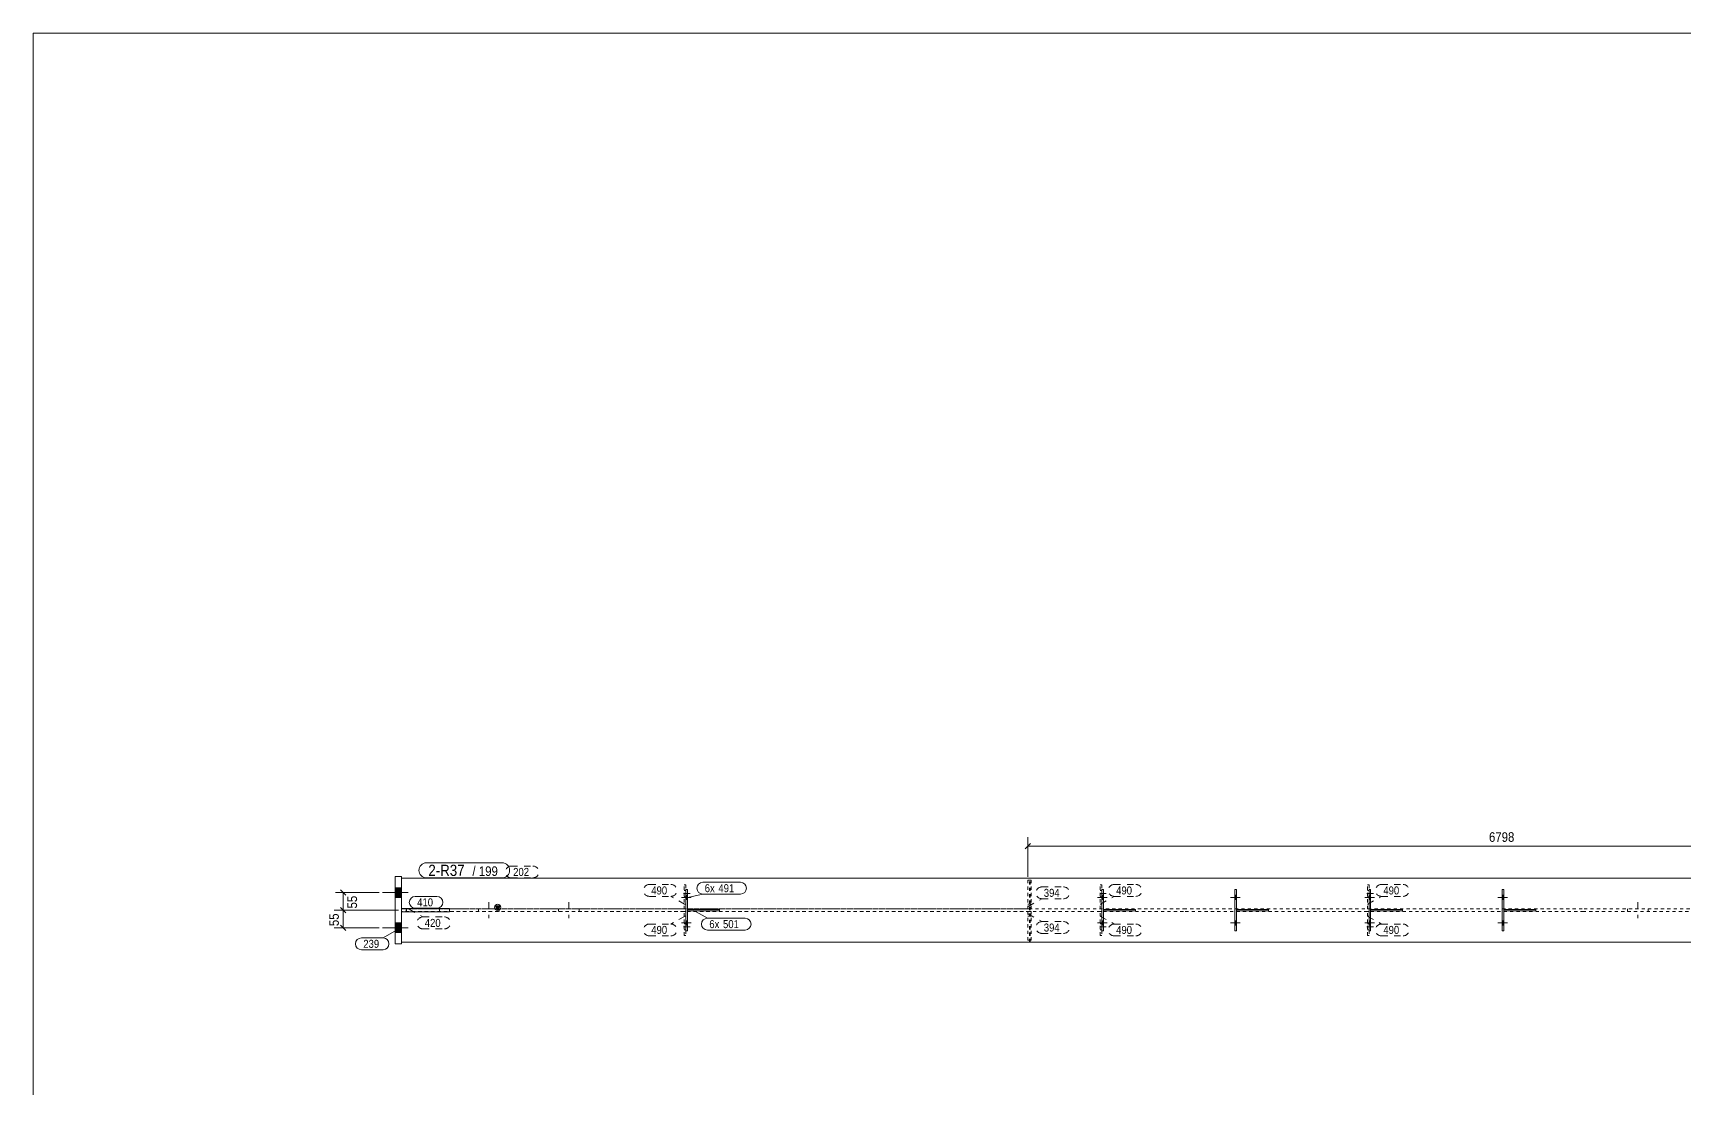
# Model space of a CAD drawing. Header units: millimetres. Extents: x 2 to 1174, y 1 to 825.
# Drawn here: x 5 to 521, y 495 to 825 of the extents above; entities that cross this region are included whole.
import ezdxf

# ---------------------------------------------------------------- set-up
doc = ezdxf.new("R2010")
doc.units = ezdxf.units.MM
for name, pattern in [('XKITLINE00', [0]), ('XKITLINE01', [4, 1, -1, 1, -1]), ('XKITLINE02', [4, 2, -2])]:
    doc.linetypes.add(name, pattern=pattern)
for name, color, linetype, lineweight in [('Bolt', 3, 'Continuous', 0), ('Dimensions', 7, 'Continuous', 0), ('DrawingSheet', 5, 'Continuous', 0), ('Part', 2, 'Continuous', 0), ('PartMark', 7, 'Continuous', 0)]:
    doc.layers.add(name, color=color, linetype=linetype, lineweight=lineweight)
doc.styles.add('ARIAL', font='ARIAL.TTF')

# ---------------------------------------------------------------- blocks, each defined once
blk = doc.blocks.new('*A82')
at = {"layer": 'Part'}
blk.add_hatch(color=2, dxfattribs=at).paths.add_polyline_path([(149.36, 552.35), (150.96, 552.35), (150.16, 550.95)], flags=17)
at = {"layer": 'Part', "color": 2, "linetype": 'XKITLINE00', "lineweight": 0}
for p, q in [((120.16, 560.95), (364.42, 560.95)), ((364.52, 560.95), (406, 560.95)), ((406.1, 560.95), (447.9, 560.95)), ((448, 560.95), (489.48, 560.95)), ((489.58, 560.95), (548.18, 560.95)), ((548.28, 560.95), (590.08, 560.95)), ((590.18, 560.95), (613.84, 560.95)), ((613.84, 560.95), (613.84, 551.2)), ((150.16, 550.95), (149.36, 552.35)), ((149.36, 552.35), (150.96, 552.35)), ((150.96, 552.35), (150.16, 550.95)), ((613.84, 540.95), (613.84, 550.7)), ((120.16, 540.95), (364.42, 540.95)), ((364.52, 540.95), (406, 540.95)), ((406.1, 540.95), (447.9, 540.95)), ((448, 540.95), (489.48, 540.95)), ((489.58, 540.95), (548.18, 540.95)), ((548.28, 540.95), (590.08, 540.95)), ((590.18, 540.95), (613.84, 540.95))]:
    blk.add_line(p, q, dxfattribs=at)
at = {"layer": 'Part', "color": 7, "linetype": 'XKITLINE01', "lineweight": 0}
for p, q in [((120.16, 540.95), (120.16, 560.95)), ((120.16, 551.35), (364.42, 551.35)), ((364.42, 550.55), (120.16, 550.55)), ((364.52, 551.35), (406, 551.35)), ((406, 550.55), (364.52, 550.55)), ((406.1, 551.35), (447.9, 551.35)), ((447.9, 550.55), (406.1, 550.55)), ((448, 551.35), (489.48, 551.35)), ((489.48, 550.55), (448, 550.55)), ((489.58, 551.35), (548.18, 551.35)), ((548.18, 550.55), (489.58, 550.55)), ((548.28, 551.35), (590.08, 551.35)), ((590.08, 550.55), (548.28, 550.55)), ((590.18, 551.35), (613.84, 551.35)), ((613.84, 550.55), (590.18, 550.55)), ((613.84, 551.2), (613.84, 550.7))]:
    blk.add_line(p, q, dxfattribs=at)
at = {"layer": 'Part', "color": 2, "linetype": 'XKITLINE00', "lineweight": 0}
blk.add_circle((150.16, 551.85), 1, dxfattribs=at)
blk = doc.blocks.new('*A88')
at = {"layer": 'Part', "color": 2, "linetype": 'XKITLINE00', "lineweight": 0}
for p, q in [((463.98, 544.45), (463.98, 557.45)), ((463.98, 557.45), (464.48, 557.45)), ((464.48, 557.45), (464.48, 544.45)), ((464.48, 544.45), (463.98, 544.45))]:
    blk.add_line(p, q, dxfattribs=at)
blk = doc.blocks.new('*A89')
at = {"layer": 'Part', "color": 2, "linetype": 'XKITLINE00', "lineweight": 0}
for p, q in [((464.48, 551.2), (474.48, 551.2)), ((474.48, 550.7), (464.48, 550.7)), ((474.48, 550.7), (474.48, 551.2))]:
    blk.add_line(p, q, dxfattribs=at)
at = {"layer": 'Part', "color": 7, "linetype": 'XKITLINE01', "lineweight": 0}
blk.add_line((464.48, 550.7), (464.48, 551.2), dxfattribs=at)
blk.add_line((464.48, 550.7), (464.48, 551.2), dxfattribs=at)
blk = doc.blocks.new('*A90')
at = {"layer": 'Part', "color": 7, "linetype": 'XKITLINE01', "lineweight": 0}
for p, q in [((421.9, 543.05), (421.9, 550.55)), ((421.9, 550.55), (422.4, 550.55)), ((421.9, 549.05), (422.4, 549.05)), ((422.4, 550.55), (422.4, 543.05)), ((422.4, 543.05), (421.9, 543.05))]:
    blk.add_line(p, q, dxfattribs=at)
blk = doc.blocks.new('*A91')
at = {"layer": 'Part', "color": 2, "linetype": 'XKITLINE00', "lineweight": 0}
for p, q in [((422.4, 544.45), (422.4, 557.45)), ((422.4, 557.45), (422.9, 557.45)), ((422.9, 557.45), (422.9, 544.45)), ((422.9, 544.45), (422.4, 544.45))]:
    blk.add_line(p, q, dxfattribs=at)
blk = doc.blocks.new('*A92')
at = {"layer": 'Part', "color": 7, "linetype": 'XKITLINE01', "lineweight": 0}
for p, q in [((421.9, 551.35), (421.9, 558.85)), ((421.9, 558.85), (422.4, 558.85)), ((422.4, 558.85), (422.4, 551.35)), ((421.9, 552.85), (422.4, 552.85)), ((422.4, 551.35), (421.9, 551.35))]:
    blk.add_line(p, q, dxfattribs=at)
blk = doc.blocks.new('*A93')
at = {"layer": 'Part', "color": 2, "linetype": 'XKITLINE00', "lineweight": 0}
for p, q in [((422.9, 551.2), (432.9, 551.2)), ((432.9, 550.7), (422.9, 550.7)), ((432.9, 550.7), (432.9, 551.2))]:
    blk.add_line(p, q, dxfattribs=at)
at = {"layer": 'Part', "color": 7, "linetype": 'XKITLINE01', "lineweight": 0}
blk.add_line((422.9, 550.7), (422.9, 551.2), dxfattribs=at)
blk.add_line((422.9, 550.7), (422.9, 551.2), dxfattribs=at)
blk = doc.blocks.new('*A94')
at = {"layer": 'Part', "color": 2, "linetype": 'XKITLINE00', "lineweight": 0}
for p, q in [((380.5, 544.45), (380.5, 557.45)), ((380.5, 557.45), (381, 557.45)), ((381, 557.45), (381, 544.45)), ((381, 544.45), (380.5, 544.45))]:
    blk.add_line(p, q, dxfattribs=at)
blk = doc.blocks.new('*A95')
at = {"layer": 'Part', "color": 2, "linetype": 'XKITLINE00', "lineweight": 0}
for p, q in [((381, 551.2), (391, 551.2)), ((391, 550.7), (381, 550.7)), ((391, 550.7), (391, 551.2))]:
    blk.add_line(p, q, dxfattribs=at)
at = {"layer": 'Part', "color": 7, "linetype": 'XKITLINE01', "lineweight": 0}
blk.add_line((381, 550.7), (381, 551.2), dxfattribs=at)
blk.add_line((381, 550.7), (381, 551.2), dxfattribs=at)
blk = doc.blocks.new('*A96')
at = {"layer": 'Part', "color": 7, "linetype": 'XKITLINE01', "lineweight": 0}
for p, q in [((338.42, 543.05), (338.42, 550.55)), ((338.42, 550.55), (338.92, 550.55)), ((338.42, 549.05), (338.92, 549.05)), ((338.92, 550.55), (338.92, 543.05)), ((338.92, 543.05), (338.42, 543.05))]:
    blk.add_line(p, q, dxfattribs=at)
blk = doc.blocks.new('*A97')
at = {"layer": 'Part', "color": 2, "linetype": 'XKITLINE00', "lineweight": 0}
for p, q in [((338.92, 544.45), (338.92, 557.45)), ((338.92, 557.45), (339.42, 557.45)), ((339.42, 557.45), (339.42, 544.45)), ((339.42, 544.45), (338.92, 544.45))]:
    blk.add_line(p, q, dxfattribs=at)
blk = doc.blocks.new('*A98')
at = {"layer": 'Part', "color": 7, "linetype": 'XKITLINE01', "lineweight": 0}
for p, q in [((338.42, 551.35), (338.42, 558.85)), ((338.42, 558.85), (338.92, 558.85)), ((338.92, 558.85), (338.92, 551.35)), ((338.42, 552.85), (338.92, 552.85)), ((338.92, 551.35), (338.42, 551.35))]:
    blk.add_line(p, q, dxfattribs=at)
blk = doc.blocks.new('*A99')
at = {"layer": 'Part', "color": 2, "linetype": 'XKITLINE00', "lineweight": 0}
for p, q in [((339.42, 551.2), (349.42, 551.2)), ((349.42, 550.7), (339.42, 550.7)), ((349.42, 550.7), (349.42, 551.2))]:
    blk.add_line(p, q, dxfattribs=at)
at = {"layer": 'Part', "color": 7, "linetype": 'XKITLINE01', "lineweight": 0}
blk.add_line((339.42, 550.7), (339.42, 551.2), dxfattribs=at)
blk.add_line((339.42, 550.7), (339.42, 551.2), dxfattribs=at)
blk = doc.blocks.new('*A100')
at = {"layer": 'Part', "color": 7, "linetype": 'XKITLINE01', "lineweight": 0}
for p, q in [((208.42, 543.05), (208.42, 550.55)), ((208.42, 550.55), (208.92, 550.55)), ((208.42, 549.05), (208.92, 549.05)), ((208.92, 550.55), (208.92, 543.05)), ((208.92, 543.05), (208.42, 543.05))]:
    blk.add_line(p, q, dxfattribs=at)
blk = doc.blocks.new('*A101')
at = {"layer": 'Part', "color": 2, "linetype": 'XKITLINE00', "lineweight": 0}
for p, q in [((208.92, 544.45), (208.92, 557.45)), ((208.92, 557.45), (209.42, 557.45)), ((209.42, 557.45), (209.42, 544.45)), ((209.42, 544.45), (208.92, 544.45))]:
    blk.add_line(p, q, dxfattribs=at)
blk = doc.blocks.new('*A102')
at = {"layer": 'Part', "color": 7, "linetype": 'XKITLINE01', "lineweight": 0}
for p, q in [((208.42, 551.35), (208.42, 558.85)), ((208.42, 558.85), (208.92, 558.85)), ((208.92, 558.85), (208.92, 551.35)), ((208.42, 552.85), (208.92, 552.85)), ((208.92, 551.35), (208.42, 551.35))]:
    blk.add_line(p, q, dxfattribs=at)
blk = doc.blocks.new('*A103')
at = {"layer": 'Part', "color": 2, "linetype": 'XKITLINE00', "lineweight": 0}
for p, q in [((209.42, 551.2), (219.42, 551.2)), ((219.42, 550.7), (209.42, 550.7)), ((219.42, 550.7), (219.42, 551.2))]:
    blk.add_line(p, q, dxfattribs=at)
at = {"layer": 'Part', "color": 7, "linetype": 'XKITLINE01', "lineweight": 0}
blk.add_line((209.42, 550.7), (209.42, 551.2), dxfattribs=at)
blk.add_line((209.42, 550.7), (209.42, 551.2), dxfattribs=at)
blk = doc.blocks.new('*A114')
at = {"layer": 'Part', "color": 2, "linetype": 'XKITLINE00', "lineweight": 0}
for p, q in [((120.16, 550.45), (120.16, 551.45)), ((120.16, 551.45), (135.16, 551.45)), ((135.16, 550.45), (120.16, 550.45)), ((135.16, 551.45), (135.16, 550.45))]:
    blk.add_line(p, q, dxfattribs=at)
at = {"layer": 'Part', "color": 7, "linetype": 'XKITLINE01', "lineweight": 0}
blk.add_line((121.66, 550.45), (121.66, 551.45), dxfattribs=at)
blk = doc.blocks.new('*A115')
at = {"layer": 'Part', "color": 2, "linetype": 'XKITLINE00', "lineweight": 0}
for p, q in [((118.16, 540.45), (118.16, 561.45)), ((118.16, 561.45), (120.16, 561.45)), ((120.16, 561.45), (120.16, 540.45)), ((120.16, 540.45), (118.16, 540.45))]:
    blk.add_line(p, q, dxfattribs=at)
blk = doc.blocks.new('*A116')
at = {"layer": 'Part', "color": 7, "linetype": 'XKITLINE01', "lineweight": 0}
for p, q in [((120.16, 550.45), (120.16, 551.45)), ((120.16, 551.45), (120.16, 550.45)), ((131.94, 551.45), (120.16, 551.45)), ((131.94, 550.45), (120.16, 550.45)), ((131.94, 550.45), (131.94, 551.45))]:
    blk.add_line(p, q, dxfattribs=at)
blk = doc.blocks.new('*A125')
at = {"layer": 'Part', "color": 7, "linetype": 'XKITLINE01', "lineweight": 0}
for p, q in [((315.83, 550.55), (315.83, 541.55)), ((316.83, 550.55), (315.83, 550.55)), ((316.83, 549.05), (315.83, 549.05)), ((316.83, 541.55), (316.83, 550.55)), ((315.83, 541.55), (316.83, 541.55))]:
    blk.add_line(p, q, dxfattribs=at)
blk = doc.blocks.new('*A126')
at = {"layer": 'Part', "color": 7, "linetype": 'XKITLINE01', "lineweight": 0}
for p, q in [((315.83, 560.35), (315.83, 551.35)), ((316.83, 560.35), (315.83, 560.35)), ((316.83, 551.35), (316.83, 560.35)), ((316.83, 552.85), (315.83, 552.85)), ((315.83, 551.35), (316.83, 551.35))]:
    blk.add_line(p, q, dxfattribs=at)
blk = doc.blocks.new('*A128')
at = {"layer": 'Part', "color": 7, "linetype": 'XKITLINE01', "lineweight": 0}
for p, q in [((120.16, 560.95), (120.16, 540.95)), ((316.57, 560.95), (120.16, 560.95)), ((316.33, 540.95), (316.33, 560.95)), ((316.57, 540.95), (316.57, 560.95)), ((316.33, 551.35), (120.16, 551.35)), ((316.33, 550.55), (120.16, 550.55)), ((121.62, 550.55), (121.62, 551.35)), ((120.16, 540.95), (316.57, 540.95))]:
    blk.add_line(p, q, dxfattribs=at)
blk = doc.blocks.new('*A131')
at = {"layer": 'Bolt', "color": 3, "linetype": 'XKITLINE02', "lineweight": 0}
for p, q in [((147.38, 553.45), (147.38, 548.45)), ((172.38, 553.45), (172.38, 548.45)), ((506.38, 553.45), (506.38, 548.45)), ((531.38, 553.45), (531.38, 548.45)), ((144.13, 551.35), (144.13, 550.55)), ((150.63, 551.35), (150.63, 550.55)), ((169.13, 551.35), (169.13, 550.55)), ((175.63, 551.35), (175.63, 550.55)), ((503.13, 551.35), (503.13, 550.55)), ((509.63, 551.35), (509.63, 550.55)), ((528.13, 551.35), (528.13, 550.55)), ((534.63, 551.35), (534.63, 550.55))]:
    blk.add_line(p, q, dxfattribs=at)
blk = doc.blocks.new('*A135')
at = {"layer": 'Bolt'}
for points in [[(463.98, 555.65), (464.48, 555.65), (464.48, 554.25), (463.98, 554.25)], [(463.98, 555.65), (464.48, 555.65), (464.48, 554.25), (463.98, 554.25)], [(463.98, 547.65), (464.48, 547.65), (464.48, 546.25), (463.98, 546.25)], [(463.98, 547.65), (464.48, 547.65), (464.48, 546.25), (463.98, 546.25)]]:
    blk.add_hatch(color=3, dxfattribs=at).paths.add_polyline_path(points, flags=17)
at = {"layer": 'Bolt', "color": 3, "linetype": 'XKITLINE00', "lineweight": 0}
for p, q in [((465.64, 554.95), (462.64, 554.95)), ((465.64, 554.95), (462.64, 554.95)), ((464.48, 555.65), (463.98, 555.65)), ((464.48, 555.65), (463.98, 555.65)), ((464.48, 554.25), (463.98, 554.25)), ((464.48, 554.25), (463.98, 554.25)), ((464.48, 547.65), (463.98, 547.65)), ((464.48, 547.65), (463.98, 547.65)), ((465.64, 546.95), (462.64, 546.95)), ((465.64, 546.95), (462.64, 546.95)), ((464.48, 546.25), (463.98, 546.25)), ((464.48, 546.25), (463.98, 546.25))]:
    blk.add_line(p, q, dxfattribs=at)
blk = doc.blocks.new('*A136')
at = {"layer": 'Bolt', "color": 3, "linetype": 'XKITLINE02', "lineweight": 0}
for p, q in [((423.75, 545.75), (420.75, 545.75)), ((422.4, 546.73), (421.9, 546.73)), ((422.4, 544.77), (421.9, 544.77))]:
    blk.add_line(p, q, dxfattribs=at)
blk = doc.blocks.new('*A137')
at = {"layer": 'Bolt'}
for points in [[(422.4, 555.65), (422.9, 555.65), (422.9, 554.25), (422.4, 554.25)], [(422.4, 555.65), (422.9, 555.65), (422.9, 554.25), (422.4, 554.25)], [(422.4, 547.65), (422.9, 547.65), (422.9, 546.25), (422.4, 546.25)], [(422.4, 547.65), (422.9, 547.65), (422.9, 546.25), (422.4, 546.25)]]:
    blk.add_hatch(color=3, dxfattribs=at).paths.add_polyline_path(points, flags=17)
at = {"layer": 'Bolt', "color": 3, "linetype": 'XKITLINE00', "lineweight": 0}
for p, q in [((424.06, 554.95), (421.06, 554.95)), ((424.06, 554.95), (421.06, 554.95)), ((422.9, 555.65), (422.4, 555.65)), ((422.9, 555.65), (422.4, 555.65)), ((422.9, 554.25), (422.4, 554.25)), ((422.9, 554.25), (422.4, 554.25)), ((422.9, 547.65), (422.4, 547.65)), ((422.9, 547.65), (422.4, 547.65)), ((424.06, 546.95), (421.06, 546.95)), ((424.06, 546.95), (421.06, 546.95)), ((422.9, 546.25), (422.4, 546.25)), ((422.9, 546.25), (422.4, 546.25))]:
    blk.add_line(p, q, dxfattribs=at)
blk = doc.blocks.new('*A138')
at = {"layer": 'Bolt', "color": 3, "linetype": 'XKITLINE02', "lineweight": 0}
for p, q in [((423.75, 556.15), (420.75, 556.15)), ((422.4, 557.13), (421.9, 557.13)), ((422.4, 555.17), (421.9, 555.17))]:
    blk.add_line(p, q, dxfattribs=at)
blk = doc.blocks.new('*A139')
at = {"layer": 'Bolt'}
for points in [[(380.5, 555.65), (381, 555.65), (381, 554.25), (380.5, 554.25)], [(380.5, 555.65), (381, 555.65), (381, 554.25), (380.5, 554.25)], [(380.5, 547.65), (381, 547.65), (381, 546.25), (380.5, 546.25)], [(380.5, 547.65), (381, 547.65), (381, 546.25), (380.5, 546.25)]]:
    blk.add_hatch(color=3, dxfattribs=at).paths.add_polyline_path(points, flags=17)
at = {"layer": 'Bolt', "color": 3, "linetype": 'XKITLINE00', "lineweight": 0}
for p, q in [((382.16, 554.95), (379.16, 554.95)), ((382.16, 554.95), (379.16, 554.95)), ((381, 555.65), (380.5, 555.65)), ((381, 555.65), (380.5, 555.65)), ((381, 554.25), (380.5, 554.25)), ((381, 554.25), (380.5, 554.25)), ((381, 547.65), (380.5, 547.65)), ((381, 547.65), (380.5, 547.65)), ((382.16, 546.95), (379.16, 546.95)), ((382.16, 546.95), (379.16, 546.95)), ((381, 546.25), (380.5, 546.25)), ((381, 546.25), (380.5, 546.25))]:
    blk.add_line(p, q, dxfattribs=at)
blk = doc.blocks.new('*A140')
at = {"layer": 'Bolt', "color": 3, "linetype": 'XKITLINE02', "lineweight": 0}
for p, q in [((340.27, 545.75), (337.27, 545.75)), ((338.92, 546.73), (338.42, 546.73)), ((338.92, 544.77), (338.42, 544.77))]:
    blk.add_line(p, q, dxfattribs=at)
blk = doc.blocks.new('*A141')
at = {"layer": 'Bolt'}
for points in [[(338.92, 555.65), (339.42, 555.65), (339.42, 554.25), (338.92, 554.25)], [(338.92, 555.65), (339.42, 555.65), (339.42, 554.25), (338.92, 554.25)], [(338.92, 547.65), (339.42, 547.65), (339.42, 546.25), (338.92, 546.25)], [(338.92, 547.65), (339.42, 547.65), (339.42, 546.25), (338.92, 546.25)]]:
    blk.add_hatch(color=3, dxfattribs=at).paths.add_polyline_path(points, flags=17)
at = {"layer": 'Bolt', "color": 3, "linetype": 'XKITLINE00', "lineweight": 0}
for p, q in [((340.58, 554.95), (337.58, 554.95)), ((340.58, 554.95), (337.58, 554.95)), ((339.42, 555.65), (338.92, 555.65)), ((339.42, 555.65), (338.92, 555.65)), ((339.42, 554.25), (338.92, 554.25)), ((339.42, 554.25), (338.92, 554.25)), ((339.42, 547.65), (338.92, 547.65)), ((339.42, 547.65), (338.92, 547.65)), ((340.58, 546.95), (337.58, 546.95)), ((340.58, 546.95), (337.58, 546.95)), ((339.42, 546.25), (338.92, 546.25)), ((339.42, 546.25), (338.92, 546.25))]:
    blk.add_line(p, q, dxfattribs=at)
blk = doc.blocks.new('*A142')
at = {"layer": 'Bolt', "color": 3, "linetype": 'XKITLINE02', "lineweight": 0}
for p, q in [((340.27, 556.15), (337.27, 556.15)), ((338.92, 557.13), (338.42, 557.13)), ((338.92, 555.17), (338.42, 555.17))]:
    blk.add_line(p, q, dxfattribs=at)
blk = doc.blocks.new('*A143')
at = {"layer": 'Bolt', "color": 3, "linetype": 'XKITLINE02', "lineweight": 0}
for p, q in [((210.27, 545.75), (207.27, 545.75)), ((208.92, 546.73), (208.42, 546.73)), ((208.92, 544.77), (208.42, 544.77))]:
    blk.add_line(p, q, dxfattribs=at)
blk = doc.blocks.new('*A144')
at = {"layer": 'Bolt'}
for points in [[(208.92, 555.65), (209.42, 555.65), (209.42, 554.25), (208.92, 554.25)], [(208.92, 555.65), (209.42, 555.65), (209.42, 554.25), (208.92, 554.25)], [(208.92, 547.65), (209.42, 547.65), (209.42, 546.25), (208.92, 546.25)], [(208.92, 547.65), (209.42, 547.65), (209.42, 546.25), (208.92, 546.25)]]:
    blk.add_hatch(color=3, dxfattribs=at).paths.add_polyline_path(points, flags=17)
at = {"layer": 'Bolt', "color": 3, "linetype": 'XKITLINE00', "lineweight": 0}
for p, q in [((210.58, 554.95), (207.58, 554.95)), ((210.58, 554.95), (207.58, 554.95)), ((209.42, 555.65), (208.92, 555.65)), ((209.42, 555.65), (208.92, 555.65)), ((209.42, 554.25), (208.92, 554.25)), ((209.42, 554.25), (208.92, 554.25)), ((209.42, 547.65), (208.92, 547.65)), ((209.42, 547.65), (208.92, 547.65)), ((210.58, 546.95), (207.58, 546.95)), ((210.58, 546.95), (207.58, 546.95)), ((209.42, 546.25), (208.92, 546.25)), ((209.42, 546.25), (208.92, 546.25))]:
    blk.add_line(p, q, dxfattribs=at)
blk = doc.blocks.new('*A145')
at = {"layer": 'Bolt', "color": 3, "linetype": 'XKITLINE02', "lineweight": 0}
for p, q in [((210.27, 556.15), (207.27, 556.15)), ((208.92, 557.13), (208.42, 557.13)), ((208.92, 555.17), (208.42, 555.17))]:
    blk.add_line(p, q, dxfattribs=at)
blk = doc.blocks.new('*A146')
at = {"layer": 'Bolt'}
for points in [[(118.16, 557.95), (120.16, 557.95), (120.16, 554.95), (118.16, 554.95)], [(118.16, 557.95), (120.16, 557.95), (120.16, 554.95), (118.16, 554.95)], [(118.16, 557.95), (120.16, 557.95), (120.16, 554.95), (118.16, 554.95)], [(118.16, 557.95), (120.16, 557.95), (120.16, 554.95), (118.16, 554.95)], [(118.16, 557.95), (120.16, 557.95), (120.16, 554.95), (118.16, 554.95)], [(118.16, 557.95), (120.16, 557.95), (120.16, 554.95), (118.16, 554.95)], [(118.16, 557.95), (120.16, 557.95), (120.16, 554.95), (118.16, 554.95)], [(118.16, 557.95), (120.16, 557.95), (120.16, 554.95), (118.16, 554.95)], [(118.16, 546.95), (120.16, 546.95), (120.16, 543.95), (118.16, 543.95)], [(118.16, 546.95), (120.16, 546.95), (120.16, 543.95), (118.16, 543.95)], [(118.16, 546.95), (120.16, 546.95), (120.16, 543.95), (118.16, 543.95)], [(118.16, 546.95), (120.16, 546.95), (120.16, 543.95), (118.16, 543.95)], [(118.16, 546.95), (120.16, 546.95), (120.16, 543.95), (118.16, 543.95)], [(118.16, 546.95), (120.16, 546.95), (120.16, 543.95), (118.16, 543.95)], [(118.16, 546.95), (120.16, 546.95), (120.16, 543.95), (118.16, 543.95)], [(118.16, 546.95), (120.16, 546.95), (120.16, 543.95), (118.16, 543.95)]]:
    blk.add_hatch(color=3, dxfattribs=at).paths.add_polyline_path(points, flags=17)
at = {"layer": 'Bolt', "color": 3, "linetype": 'XKITLINE00', "lineweight": 0}
for p, q in [((118.16, 557.95), (120.16, 557.95)), ((118.16, 557.95), (120.16, 557.95)), ((118.16, 557.95), (120.16, 557.95)), ((118.16, 557.95), (120.16, 557.95)), ((118.16, 557.95), (120.16, 557.95)), ((118.16, 557.95), (120.16, 557.95)), ((118.16, 557.95), (120.16, 557.95)), ((118.16, 557.95), (120.16, 557.95)), ((114.16, 556.45), (122.16, 556.45)), ((114.16, 556.45), (122.16, 556.45)), ((114.16, 556.45), (122.16, 556.45)), ((114.16, 556.45), (122.16, 556.45)), ((114.16, 556.45), (122.16, 556.45)), ((114.16, 556.45), (122.16, 556.45)), ((114.16, 556.45), (122.16, 556.45)), ((114.16, 556.45), (122.16, 556.45)), ((118.16, 554.95), (120.16, 554.95)), ((118.16, 554.95), (120.16, 554.95)), ((118.16, 554.95), (120.16, 554.95)), ((118.16, 554.95), (120.16, 554.95)), ((118.16, 554.95), (120.16, 554.95)), ((118.16, 554.95), (120.16, 554.95)), ((118.16, 554.95), (120.16, 554.95)), ((118.16, 554.95), (120.16, 554.95)), ((114.16, 545.45), (122.16, 545.45)), ((114.16, 545.45), (122.16, 545.45)), ((114.16, 545.45), (122.16, 545.45)), ((114.16, 545.45), (122.16, 545.45)), ((114.16, 545.45), (122.16, 545.45)), ((114.16, 545.45), (122.16, 545.45)), ((114.16, 545.45), (122.16, 545.45)), ((114.16, 545.45), (122.16, 545.45)), ((118.16, 546.95), (120.16, 546.95)), ((118.16, 546.95), (120.16, 546.95)), ((118.16, 546.95), (120.16, 546.95)), ((118.16, 546.95), (120.16, 546.95)), ((118.16, 546.95), (120.16, 546.95)), ((118.16, 546.95), (120.16, 546.95)), ((118.16, 546.95), (120.16, 546.95)), ((118.16, 546.95), (120.16, 546.95)), ((118.16, 543.95), (120.16, 543.95)), ((118.16, 543.95), (120.16, 543.95)), ((118.16, 543.95), (120.16, 543.95)), ((118.16, 543.95), (120.16, 543.95)), ((118.16, 543.95), (120.16, 543.95)), ((118.16, 543.95), (120.16, 543.95)), ((118.16, 543.95), (120.16, 543.95)), ((118.16, 543.95), (120.16, 543.95))]:
    blk.add_line(p, q, dxfattribs=at)
blk = doc.blocks.new('*A187')
at = {"layer": 'DrawingSheet', "color": 5, "linetype": 'XKITLINE00', "lineweight": 0}
for p, q in [((1174, 825), (5, 825)), ((5, 825), (5, 5))]:
    blk.add_line(p, q, dxfattribs=at)
blk = doc.blocks.new('*A310')
at = {"layer": 'Dimensions', "color": 7, "linetype": 'XKITLINE00', "lineweight": 0}
for p, q in [((315.83, 561.35), (315.83, 573.8)), ((612.84, 561.35), (612.84, 573.8)), ((316.68, 571.8), (314.98, 570.1)), ((315.83, 570.95), (612.84, 570.95)), ((613.69, 571.8), (611.99, 570.1))]:
    blk.add_line(p, q, dxfattribs=at)
at = {"layer": 'Dimensions', "color": 3}
for p in [(315.83, 570.95), (612.84, 570.95)]:
    blk.add_point(p, dxfattribs=at)
at = {"layer": 'Dimensions', "color": 3, "style": 'ARIAL', "width": 0.85}
blk.add_text('6798', height=3, dxfattribs=at).set_placement((459.88, 572.3))
blk = doc.blocks.new('*A314')
at = {"layer": 'Dimensions', "color": 7, "linetype": 'XKITLINE00', "lineweight": 0}
for p, q in [((119.16, 550.95), (99.03, 550.95)), ((101.03, 551.8), (102.73, 550.1)), ((101.88, 545.45), (101.88, 550.95)), ((113.16, 545.45), (99.03, 545.45)), ((101.03, 546.3), (102.73, 544.6))]:
    blk.add_line(p, q, dxfattribs=at)
at = {"layer": 'Dimensions', "color": 3}
for p in [(101.88, 550.95), (101.88, 545.45)]:
    blk.add_point(p, dxfattribs=at)
at = {"layer": 'Dimensions', "color": 3, "style": 'ARIAL', "width": 0.85}
blk.add_text('55', height=3, rotation=90.0002, dxfattribs=at).set_placement((100.53, 545.97))
blk = doc.blocks.new('*A315')
at = {"layer": 'Dimensions', "color": 7, "linetype": 'XKITLINE00', "lineweight": 0}
for p, q in [((113.16, 556.45), (99.48, 556.45)), ((101.03, 557.3), (102.73, 555.6)), ((101.88, 550.95), (101.88, 556.45)), ((119.16, 550.95), (99.48, 550.95)), ((101.03, 551.8), (102.73, 550.1))]:
    blk.add_line(p, q, dxfattribs=at)
at = {"layer": 'Dimensions', "color": 3}
for p in [(101.88, 556.45), (101.88, 550.95)]:
    blk.add_point(p, dxfattribs=at)
at = {"layer": 'Dimensions', "color": 3, "style": 'ARIAL', "width": 0.85}
blk.add_text('55', height=3, rotation=90.0002, dxfattribs=at).set_placement((106.23, 551.47))
blk = doc.blocks.new('*A317')
at = {"layer": 'PartMark', "color": 7, "linetype": 'XKITLINE02', "lineweight": 0}
for p, q in [((154.41, 564.75), (161.17, 564.75)), ((154.41, 561.05), (161.17, 561.05))]:
    blk.add_line(p, q, dxfattribs=at)
for centre, start, end in [((154.41, 562.9), 90, 270), ((161.17, 562.9), 270, 90)]:
    blk.add_arc(centre, 1.85, start, end, dxfattribs=at)
at = {"layer": 'PartMark', "color": 3, "style": 'ARIAL', "width": 0.85}
blk.add_text('202', height=2.5, dxfattribs=at).set_placement((155.01, 561.65))
blk = doc.blocks.new('*A318')
at = {"layer": 'PartMark', "color": 7, "linetype": 'XKITLINE02', "lineweight": 0}
for p, q in [((320.19, 558.22), (326.96, 558.22)), ((315.95, 552.12), (320.19, 554.52)), ((320.19, 554.52), (326.96, 554.52))]:
    blk.add_line(p, q, dxfattribs=at)
for centre, start, end in [((320.19, 556.37), 90, 270), ((326.96, 556.37), 270, 90)]:
    blk.add_arc(centre, 1.85, start, end, dxfattribs=at)
at = {"layer": 'PartMark', "color": 3, "style": 'ARIAL', "width": 0.85}
blk.add_text('394', height=2.5, dxfattribs=at).set_placement((320.79, 555.12))
blk = doc.blocks.new('*A319')
at = {"layer": 'PartMark', "color": 7, "linetype": 'XKITLINE02', "lineweight": 0}
for p, q in [((315.95, 549.77), (320.19, 547.38)), ((320.19, 547.38), (326.96, 547.38)), ((320.19, 543.68), (326.96, 543.68))]:
    blk.add_line(p, q, dxfattribs=at)
for centre, start, end in [((320.19, 545.53), 90, 270), ((326.96, 545.53), 270, 90)]:
    blk.add_arc(centre, 1.85, start, end, dxfattribs=at)
at = {"layer": 'PartMark', "color": 3, "style": 'ARIAL', "width": 0.85}
blk.add_text('394', height=2.5, dxfattribs=at).set_placement((320.79, 544.28))
blk = doc.blocks.new('*A320')
at = {"layer": 'PartMark', "color": 7, "linetype": 'XKITLINE02', "lineweight": 0}
for p, q in [((122.55, 551.22), (126.79, 548.83)), ((126.79, 548.83), (133.55, 548.83)), ((126.79, 545.13), (133.55, 545.13))]:
    blk.add_line(p, q, dxfattribs=at)
for centre, start, end in [((126.79, 546.98), 90, 270), ((133.55, 546.98), 270, 90)]:
    blk.add_arc(centre, 1.85, start, end, dxfattribs=at)
at = {"layer": 'PartMark', "color": 3, "style": 'ARIAL', "width": 0.85}
blk.add_text('420', height=2.5, dxfattribs=at).set_placement((127.39, 545.73))
blk = doc.blocks.new('*A321')
at = {"layer": 'PartMark', "color": 7, "linetype": 'XKITLINE00', "lineweight": 0}
for p, q in [((107.58, 542.29), (114.35, 542.29)), ((118.59, 544.68), (114.35, 542.29)), ((107.58, 538.59), (114.35, 538.59))]:
    blk.add_line(p, q, dxfattribs=at)
for centre, start, end in [((107.58, 540.44), 90, 270), ((114.35, 540.44), 270, 90)]:
    blk.add_arc(centre, 1.85, start, end, dxfattribs=at)
at = {"layer": 'PartMark', "color": 3, "style": 'ARIAL', "width": 0.85}
blk.add_text('239', height=2.5, dxfattribs=at).set_placement((108.18, 539.19))
blk = doc.blocks.new('*A322')
at = {"layer": 'PartMark', "color": 7, "linetype": 'XKITLINE00', "lineweight": 0}
for p, q in [((124.41, 555.25), (131.17, 555.25)), ((124.41, 551.55), (131.17, 551.55))]:
    blk.add_line(p, q, dxfattribs=at)
for centre, start, end in [((124.41, 553.4), 90, 270), ((131.17, 553.4), 270, 90)]:
    blk.add_arc(centre, 1.85, start, end, dxfattribs=at)
at = {"layer": 'PartMark', "color": 3, "style": 'ARIAL', "width": 0.85}
blk.add_text('410', height=2.5, dxfattribs=at).set_placement((125.01, 552.15))
blk = doc.blocks.new('*A323')
at = {"layer": 'PartMark', "color": 7, "linetype": 'XKITLINE02', "lineweight": 0}
for p, q in [((197.55, 558.97), (204.31, 558.97)), ((197.55, 555.27), (204.31, 555.27)), ((208.55, 552.88), (204.31, 555.27))]:
    blk.add_line(p, q, dxfattribs=at)
for centre, start, end in [((197.55, 557.12), 90, 270), ((204.31, 557.12), 270, 90)]:
    blk.add_arc(centre, 1.85, start, end, dxfattribs=at)
at = {"layer": 'PartMark', "color": 3, "style": 'ARIAL', "width": 0.85}
blk.add_text('490', height=2.5, dxfattribs=at).set_placement((198.15, 555.87))
blk = doc.blocks.new('*A324')
at = {"layer": 'PartMark', "color": 7, "linetype": 'XKITLINE02', "lineweight": 0}
for p, q in [((208.55, 549.02), (204.31, 546.63)), ((197.55, 546.63), (204.31, 546.63)), ((197.55, 542.93), (204.31, 542.93))]:
    blk.add_line(p, q, dxfattribs=at)
for centre, start, end in [((197.55, 544.78), 90, 270), ((204.31, 544.78), 270, 90)]:
    blk.add_arc(centre, 1.85, start, end, dxfattribs=at)
at = {"layer": 'PartMark', "color": 3, "style": 'ARIAL', "width": 0.85}
blk.add_text('490', height=2.5, dxfattribs=at).set_placement((198.15, 543.53))
blk = doc.blocks.new('*A325')
at = {"layer": 'PartMark', "color": 7, "linetype": 'XKITLINE02', "lineweight": 0}
for p, q in [((342.79, 558.97), (349.56, 558.97)), ((338.55, 552.88), (342.79, 555.27)), ((342.79, 555.27), (349.56, 555.27))]:
    blk.add_line(p, q, dxfattribs=at)
for centre, start, end in [((342.79, 557.12), 90, 270), ((349.56, 557.12), 270, 90)]:
    blk.add_arc(centre, 1.85, start, end, dxfattribs=at)
at = {"layer": 'PartMark', "color": 3, "style": 'ARIAL', "width": 0.85}
blk.add_text('490', height=2.5, dxfattribs=at).set_placement((343.39, 555.87))
blk = doc.blocks.new('*A326')
at = {"layer": 'PartMark', "color": 7, "linetype": 'XKITLINE02', "lineweight": 0}
for p, q in [((338.55, 549.02), (342.79, 546.63)), ((342.79, 546.63), (349.56, 546.63)), ((342.79, 542.93), (349.56, 542.93))]:
    blk.add_line(p, q, dxfattribs=at)
for centre, start, end in [((342.79, 544.78), 90, 270), ((349.56, 544.78), 270, 90)]:
    blk.add_arc(centre, 1.85, start, end, dxfattribs=at)
at = {"layer": 'PartMark', "color": 3, "style": 'ARIAL', "width": 0.85}
blk.add_text('490', height=2.5, dxfattribs=at).set_placement((343.39, 543.53))
blk = doc.blocks.new('*A327')
at = {"layer": 'PartMark', "color": 7, "linetype": 'XKITLINE02', "lineweight": 0}
for p, q in [((426.27, 558.97), (433.04, 558.97)), ((422.03, 552.88), (426.27, 555.27)), ((426.27, 555.27), (433.04, 555.27))]:
    blk.add_line(p, q, dxfattribs=at)
for centre, start, end in [((426.27, 557.12), 90, 270), ((433.04, 557.12), 270, 90)]:
    blk.add_arc(centre, 1.85, start, end, dxfattribs=at)
at = {"layer": 'PartMark', "color": 3, "style": 'ARIAL', "width": 0.85}
blk.add_text('490', height=2.5, dxfattribs=at).set_placement((426.87, 555.87))
blk = doc.blocks.new('*A328')
at = {"layer": 'PartMark', "color": 7, "linetype": 'XKITLINE02', "lineweight": 0}
for p, q in [((422.03, 549.02), (426.27, 546.63)), ((426.27, 546.63), (433.04, 546.63)), ((426.27, 542.93), (433.04, 542.93))]:
    blk.add_line(p, q, dxfattribs=at)
for centre, start, end in [((426.27, 544.78), 90, 270), ((433.04, 544.78), 270, 90)]:
    blk.add_arc(centre, 1.85, start, end, dxfattribs=at)
at = {"layer": 'PartMark', "color": 3, "style": 'ARIAL', "width": 0.85}
blk.add_text('490', height=2.5, dxfattribs=at).set_placement((426.87, 543.53))
blk = doc.blocks.new('*A329')
at = {"layer": 'PartMark', "color": 7, "linetype": 'XKITLINE00', "lineweight": 0}
for p, q in [((127.91, 565.75), (151.56, 565.75)), ((127.91, 561.05), (151.56, 561.05))]:
    blk.add_line(p, q, dxfattribs=at)
for centre, start, end in [((127.91, 563.4), 90, 270), ((151.56, 563.4), 270, 90)]:
    blk.add_arc(centre, 2.35, start, end, dxfattribs=at)
at = {"layer": 'PartMark', "color": 1, "style": 'ARIAL', "width": 0.85}
blk.add_text('2-R37', height=3.5, dxfattribs=at).set_placement((128.51, 561.65))
at = {"layer": 'PartMark', "color": 3, "style": 'ARIAL', "width": 0.85}
for s, p in [('/', (142.27, 561.65)), ('199', (144.28, 561.65))]:
    blk.add_text(s, height=3, dxfattribs=at).set_placement(p)
blk = doc.blocks.new('*A330')
at = {"layer": 'PartMark', "color": 7, "linetype": 'XKITLINE00', "lineweight": 0}
for p, q in [((211.45, 550.83), (215.69, 548.44)), ((215.69, 548.44), (227.48, 548.44)), ((215.69, 544.74), (227.48, 544.74))]:
    blk.add_line(p, q, dxfattribs=at)
for centre, start, end in [((215.69, 546.59), 90, 270), ((227.48, 546.59), 270, 90)]:
    blk.add_arc(centre, 1.85, start, end, dxfattribs=at)
at = {"layer": 'PartMark', "color": 3, "style": 'ARIAL', "width": 0.85}
for s, p in [('6x', (216.29, 545.34)), ('501', (220.57, 545.34))]:
    blk.add_text(s, height=2.5, dxfattribs=at).set_placement(p)
blk = doc.blocks.new('*A331')
at = {"layer": 'PartMark', "color": 7, "linetype": 'XKITLINE00', "lineweight": 0}
for p, q in [((214.25, 559.67), (226.03, 559.67)), ((209.05, 554.82), (214.25, 555.97)), ((214.25, 555.97), (226.03, 555.97))]:
    blk.add_line(p, q, dxfattribs=at)
for centre, start, end in [((214.25, 557.82), 90, 270), ((226.03, 557.82), 270, 90)]:
    blk.add_arc(centre, 1.85, start, end, dxfattribs=at)
at = {"layer": 'PartMark', "color": 3, "style": 'ARIAL', "width": 0.85}
for s, p in [('6x', (214.85, 556.57)), ('491', (219.12, 556.57))]:
    blk.add_text(s, height=2.5, dxfattribs=at).set_placement(p)

msp = doc.modelspace()

# ---------------------------------------------------------------- block references
at = {"lineweight": 0}
for name in ['*A187', '*A310', '*A329', '*A317', '*A146', '*A115', '*A128', '*A323', '*A102', '*A101', '*A331', '*A126', '*A318', '*A98', '*A325', '*A97', '*A94', '*A92', '*A327', '*A91', '*A88', '*A315', '*A322', '*A131', '*A145', '*A144', '*A142', '*A141', '*A139', '*A138', '*A137', '*A135', '*A314', '*A114', '*A116', '*A320', '*A324', '*A100', '*A103', '*A330', '*A125', '*A319', '*A96', '*A326', '*A99', '*A95', '*A90', '*A328', '*A93', '*A89', '*A321', '*A143', '*A140', '*A136']:
    msp.add_blockref(name, (0, 0), dxfattribs=at)
at = {"layer": 'Part', "lineweight": 0}
msp.add_blockref('*A82', (0, 0), dxfattribs=at)

doc.saveas('drawing.dxf')
